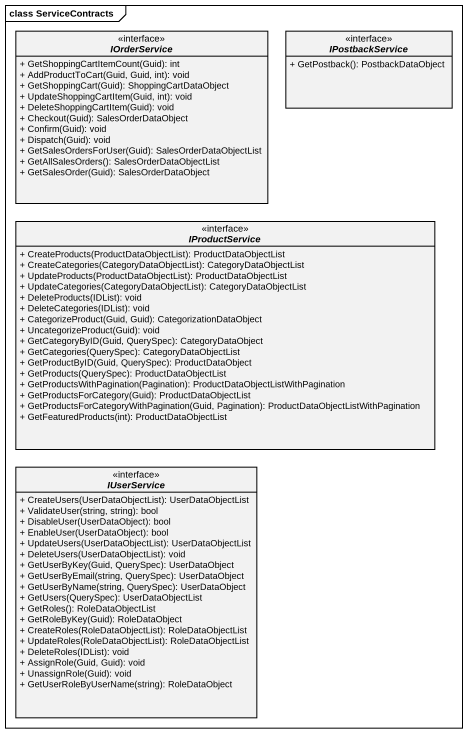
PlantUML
@startuml
mainframe class ServiceContracts
hide circle
hide empty members
skinparam classAttributeIconSize 0
interface IOrderService <<interface>> {
  + GetShoppingCartItemCount(Guid): int
  + AddProductToCart(Guid, Guid, int): void
  + GetShoppingCart(Guid): ShoppingCartDataObject
  + UpdateShoppingCartItem(Guid, int): void
  + DeleteShoppingCartItem(Guid): void
  + Checkout(Guid): SalesOrderDataObject
  + Confirm(Guid): void
  + Dispatch(Guid): void
  + GetSalesOrdersForUser(Guid): SalesOrderDataObjectList
  + GetAllSalesOrders(): SalesOrderDataObjectList
  + GetSalesOrder(Guid): SalesOrderDataObject
}
interface IPostbackService <<interface>> {
  + GetPostback(): PostbackDataObject
}
interface IProductService <<interface>> {
  + CreateProducts(ProductDataObjectList): ProductDataObjectList
  + CreateCategories(CategoryDataObjectList): CategoryDataObjectList
  + UpdateProducts(ProductDataObjectList): ProductDataObjectList
  + UpdateCategories(CategoryDataObjectList): CategoryDataObjectList
  + DeleteProducts(IDList): void
  + DeleteCategories(IDList): void
  + CategorizeProduct(Guid, Guid): CategorizationDataObject
  + UncategorizeProduct(Guid): void
  + GetCategoryByID(Guid, QuerySpec): CategoryDataObject
  + GetCategories(QuerySpec): CategoryDataObjectList
  + GetProductByID(Guid, QuerySpec): ProductDataObject
  + GetProducts(QuerySpec): ProductDataObjectList
  + GetProductsWithPagination(Pagination): ProductDataObjectListWithPagination
  + GetProductsForCategory(Guid): ProductDataObjectList
  + GetProductsForCategoryWithPagination(Guid, Pagination): ProductDataObjectListWithPagination
  + GetFeaturedProducts(int): ProductDataObjectList
}
interface IUserService <<interface>> {
  + CreateUsers(UserDataObjectList): UserDataObjectList
  + ValidateUser(string, string): bool
  + DisableUser(UserDataObject): bool
  + EnableUser(UserDataObject): bool
  + UpdateUsers(UserDataObjectList): UserDataObjectList
  + DeleteUsers(UserDataObjectList): void
  + GetUserByKey(Guid, QuerySpec): UserDataObject
  + GetUserByEmail(string, QuerySpec): UserDataObject
  + GetUserByName(string, QuerySpec): UserDataObject
  + GetUsers(QuerySpec): UserDataObjectList
  + GetRoles(): RoleDataObjectList
  + GetRoleByKey(Guid): RoleDataObject
  + CreateRoles(RoleDataObjectList): RoleDataObjectList
  + UpdateRoles(RoleDataObjectList): RoleDataObjectList
  + DeleteRoles(IDList): void
  + AssignRole(Guid, Guid): void
  + UnassignRole(Guid): void
  + GetUserRoleByUserName(string): RoleDataObject
}
@enduml
